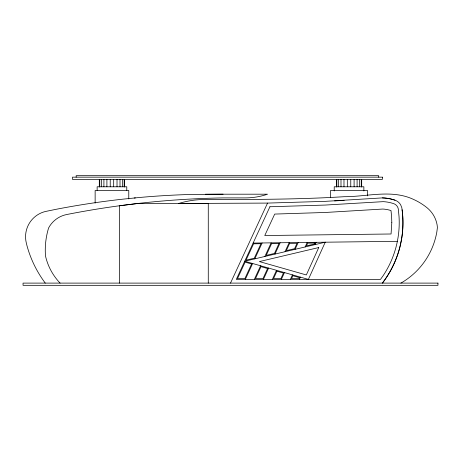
<?xml version="1.0" encoding="UTF-8"?>
<svg xmlns="http://www.w3.org/2000/svg" width="461" height="461" viewBox="0 0 461 461"><rect width="100%" height="100%" fill="white"/><g stroke="black" fill="none" stroke-linecap="round" stroke-linejoin="round"><path stroke-width="0.69" d="M299.379 279.401L300.411 277.124M315.197 244.572L316.223 242.307M290.367 279.401L292.435 274.848M305.142 246.952L307.21 242.417M263.421 279.401L268.602 268.054M274.987 254.08L280.161 242.745M272.342 279.401L276.508 270.307M285.025 251.706L289.174 242.636M281.354 279.401L284.472 272.578M295.086 249.326L298.192 242.526M245.31 279.401L252.645 263.502M254.795 258.851L262.13 242.964M254.322 279.401L260.598 265.767M264.879 256.466L271.143 242.855M230.5 283.106L267.547 203.088L325.005 201.365L382.382 197.902A41.784 41.784 0 0 1 395.008 200.183A10.54 10.54 0 0 1 400.609 204.736L401.802 207.652L402.096 209.732A98.706 98.706 0 0 1 401.779 237.991L400.436 244.952A98.706 98.706 0 0 1 382.382 283.106A99.472 99.472 0 0 0 402.096 209.732M334.571 200.904L344.142 200.402M253.112 243.074L397.365 241.322M205.41 194.196L267.547 194.196A68.533 68.533 0 0 1 245.315 197.902L223.089 197.902A885.045 885.045 0 0 0 137.413 203.52L123.208 205.266A885.045 885.045 0 0 0 66.707 214.526A26.283 26.283 0 0 0 48.601 227.953A76.509 76.509 0 0 0 45.483 255.913A57.527 57.527 0 0 0 60.097 283.106M135.384 197.902L134.186 198.023M267.547 203.088L178.638 203.491A90.016 90.016 0 0 1 200.863 199.584C248.635 199.492 296.44 199.642 344.142 196.703C367.146 196.789 391.562 189.143 413.459 199.383A61.86 61.86 0 0 1 426.99 207.709A28.449 28.449 0 0 1 437.109 224.876L437.414 227.55L436.826 232.033A73.639 73.639 0 0 1 400.903 283.106M223.089 194.196L189.465 194.502A828.284 828.284 0 0 0 139.124 197.521L122.396 199.21A828.284 828.284 0 0 0 55.925 209.34L45.276 211.524A26.006 26.006 0 0 0 26.312 242.97L27.02 245.863A111.136 111.136 0 0 0 45.276 283.106M378.677 177.157L378.677 175.676L76.163 175.676L76.163 177.157M367.567 195.879L367.567 190.491L330.52 190.491L330.52 197.227M363.862 190.958L363.862 186.786L334.225 186.786L334.225 190.958M361.689 179.381L361.689 187.016M361.257 179.381L361.257 186.786M359.534 179.381L359.534 186.786M357.091 179.381L357.091 186.786M354.1 179.381L354.1 186.786M350.769 179.381L350.769 186.786M347.317 179.381L347.317 186.786M343.981 179.381L343.981 186.786M340.996 179.381L340.996 186.786M338.553 179.381L338.553 186.786M336.83 179.381L336.83 186.786M336.397 179.381L336.397 187.016M208.274 283.106L208.274 203.439L138.156 203.439L119.364 205.796L119.364 283.106M128.775 198.916L128.775 190.491L95.139 190.491L95.139 203.128M126.775 190.335L126.775 186.786L97.138 186.786L97.138 190.335M124.603 179.381L124.603 187.016M124.17 179.381L124.17 186.786M122.447 179.381L122.447 186.786M120.004 179.381L120.004 186.786M117.019 179.381L117.019 186.786M113.683 179.381L113.683 186.786M110.231 179.381L110.231 186.786M106.9 179.381L106.9 186.786M103.909 179.381L103.909 186.786M101.466 179.381L101.466 186.786M99.743 179.381L99.743 186.786M99.311 179.381L99.311 187.016M382.382 197.902A43.132 43.132 0 0 1 395.008 200.183M391.804 222.675L391.061 233.992L264.775 235.525L274.704 214.077L325.506 212.463L382.849 209.046A32.022 32.022 0 0 1 390.669 210.458L391.009 210.568L391.625 216.912L391.804 222.675M299.379 277.603L298.901 278.657L291.519 278.657L292.85 275.736L299.379 277.603M315.065 243.062L314.673 243.938L306.444 245.88L307.689 243.154L315.065 243.062M318.753 247.54L306.335 274.958L259.387 261.571L318.753 247.54M325.241 242.198L308.386 279.401L244.705 261.237L325.241 242.198M267.57 268.527L262.949 278.657L255.475 278.657L261.001 266.654L267.57 268.527M279.003 243.5L274.462 253.441L266.187 255.4L271.621 243.592L279.003 243.5M276.917 271.195L273.5 278.657L280.876 278.657L283.44 273.056L276.917 271.195M289.652 243.373L286.327 250.634L294.562 248.692L297.034 243.281L289.652 243.373M251.614 263.974L244.837 278.657L237.455 278.657L245.114 262.125L251.614 263.974M260.966 243.719L254.276 258.212L246.018 260.165L253.59 243.811L260.966 243.719M269.933 206.753L236.297 279.401L380.481 279.401L383.085 275.764A95.767 95.767 0 0 0 399.024 216.434L398.327 209.196A6.834 6.834 0 0 0 394.426 203.941L392.881 203.387A39.427 39.427 0 0 0 383.252 201.647L325.172 205.064L269.933 206.753M382.382 177.157L72.458 177.157L72.458 179.381L382.382 179.381L382.382 177.157M437.95 283.106L23.05 283.106L23.05 285.324L437.95 285.324L437.95 283.106"/></g></svg>
